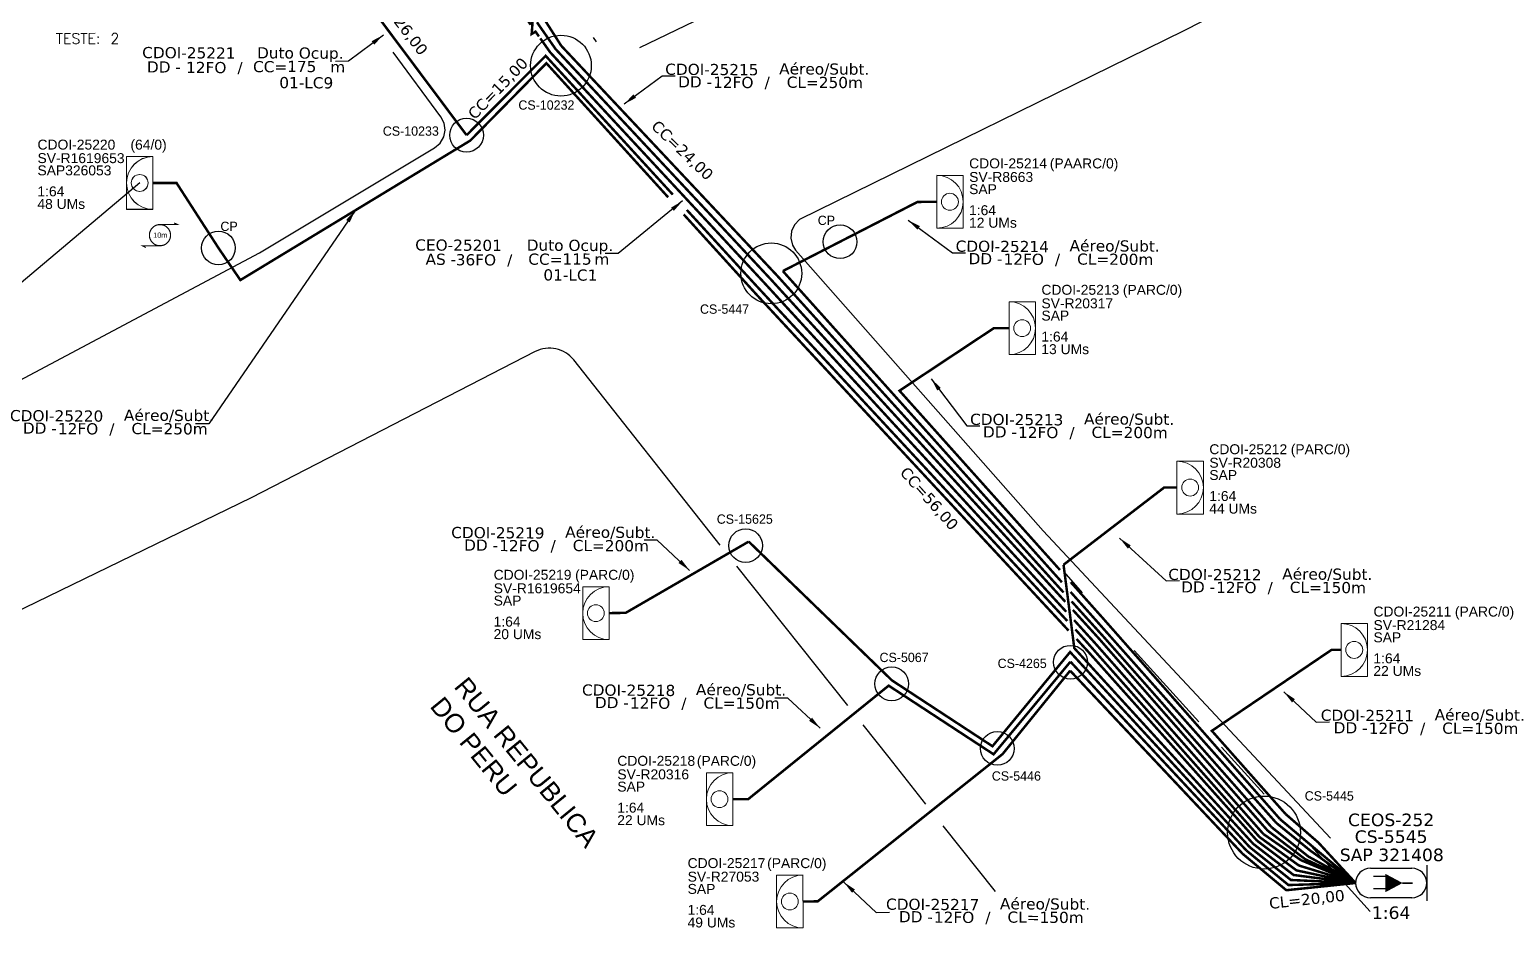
# Model space of a CAD drawing. Header units: inches. Extents: x 2341 to 4108, y -90 to 504.
# Drawn here: x 2518.4 to 2856.8, y 54.3 to 258.9 of the extents above; entities that cross this region are included whole.
import ezdxf
from ezdxf.enums import TextEntityAlignment as Align

# ---------------------------------------------------------------- set-up
doc = ezdxf.new("R2010")
doc.units = ezdxf.units.IN
doc.header["$MEASUREMENT"] = 0
doc.layers.add("20.0-LEGENDA DOS CDO'S", color=1, linetype='Continuous', lineweight=0)
doc.layers.add('20.1-CDO_INTERIOR', color=1, linetype='Continuous', lineweight=0)
for name, color, linetype in [('20.4-CEOS', 1, 'Continuous'), ('CAP a instalar', 1, 'Continuous'), ('celulas gpon', 7, 'Continuous'), ('Folga', 1, 'Continuous'), ('label_cabos', 7, 'Continuous'), ('Legenda', 1, 'Continuous'), ('locais', 5, 'Continuous'), ('locais legendas', 7, 'Continuous'), ('Quadra', 98, 'Continuous'), ('Segmento Logradouro Texto', 7, 'Continuous'), ('Subida Lateral', 5, 'Continuous')]:
    doc.layers.add(name, color=color, linetype=linetype)
doc.layers.add('EXTRA', color=50, linetype='Continuous', plot=False)
doc.styles.add('ARIAL', font='arial.ttf')
doc.styles.add('DIGICADE', font='arial.ttf')
doc.styles.add('ROMANS', font='romans.shx')
doc.styles.add('siredit', font='verdana.ttf')
doc.linetypes.add('FENCELINE1', pattern='A,0.25,-0.1,[133,ltypeshp.shx,S=0.1,R=0,X=-0.1,Y=0],-0.1,1', length=1.45)
doc.dimstyles.new('CC', dxfattribs={"dimtxt": 1, "dimasz": 2, "dimexe": 0.18, "dimexo": 0.0625, "dimgap": 0.09, "dimtad": 0, "dimdec": 0, "dimrnd": 1, "dimzin": 0, "dimdsep": 46, "dimtxsty": 'siredit', "dimblk": 'NONE', "dimcen": 0, "dimse1": 1, "dimse2": 1, "dimsd1": 1, "dimsd2": 1, "dimclrt": 7, "dimadec": 0, "dimazin": 0, "dimtfac": 1, "dimtdec": 0, "dimtofl": 0, "dimtmove": 0, "dimatfit": 3, "dimfxl": 0, "dimtolj": 1, "dimtzin": 0, "dimarcsym": 0})

# ---------------------------------------------------------------- blocks, each defined once
blk = doc.blocks.new('MANHOLE_MS')
at = {"linetype": 'Continuous'}
blk.add_circle((-0.00000001, 0), 0.00001012, dxfattribs=at)
blk = doc.blocks.new('CDOI_CT_DRT')
at = {"layer": '20.1-CDO_INTERIOR', "color": 0, "lineweight": 18}
blk.add_lwpolyline([(2.13, -2.13), (2.13, 2.12), (0, 2.12), (0, -2.13)], close=True, dxfattribs=at)
blk.add_circle((1.06, 0), 0.68, dxfattribs=at)
blk.add_arc((0, 0), 2.13, 269.9724, 89.9724, dxfattribs=at)
at = {"layer": "20.0-LEGENDA DOS CDO'S", "color": 0, "style": 'ARIAL'}
for tag, p in [('CDO_N', (2.61, 2.69)), ('SAP', (2.61, 0.61)), ('SURVEY', (2.61, 1.6)), ('1:XX', (2.6, -1.08)), ('UMS', (2.6, -2.09))]:
    blk.add_attdef(tag, p, '', height=0.68, rotation=359.9724, dxfattribs=at)
blk.add_attdef('FIBRAS_UTILIZADAS', text='', height=0.68, rotation=359.9724, dxfattribs=at).set_placement((10.32, 2.69), align=Align.CENTER)
blk = doc.blocks.new('CDOI_CT_ESQ')
at = {"layer": '20.1-CDO_INTERIOR', "color": 0, "lineweight": 18}
blk.add_lwpolyline([(-2.12, -2.13), (-2.12, 2.12), (0, 2.12), (0.01, -2.13)], close=True, dxfattribs=at)
blk.add_circle((-1.06, 0), 0.68, dxfattribs=at)
blk.add_arc((0.01, 0), 2.13, 90.0276, 270.0276, dxfattribs=at)
at = {"layer": "20.0-LEGENDA DOS CDO'S", "color": 0, "style": 'ARIAL'}
for tag, p in [('CDO_N', (-9.3, 2.69)), ('SAP', (-9.3, 0.61)), ('SURVEY', (-9.3, 1.6)), ('1:XX', (-9.31, -1.08)), ('UMS', (-9.31, -2.09))]:
    blk.add_attdef(tag, p, '', height=0.68, rotation=359.9724, dxfattribs=at)
blk.add_attdef('FIBRAS_UTILIZADAS', text='', height=0.68, rotation=359.9724, dxfattribs=at).set_placement((-1.59, 2.69), align=Align.CENTER)
blk = doc.blocks.new('LEGENDA DOS CABOS')
at = {"layer": 'EXTRA', "style": 'siredit'}
for tag, p in [('ID', (4.6, 0.97)), ('XX', (9.03, 0.97))]:
    blk.add_attdef(tag, text='', height=0.48, rotation=359.69, dxfattribs=at).set_placement(p, align=Align.MIDDLE_CENTER)
at = {"layer": 'Legenda', "color": 7, "style": 'siredit'}
for tag, p in [('TIPO_CABO', (1.31, 0)), ('CABO', (4.69, -0.05)), ('/', (6.81, -0.05)), ('METROS', (10.03, -0.05))]:
    blk.add_attdef(tag, text='', height=0.8, rotation=359.69, dxfattribs=at).set_placement(p, align=Align.MIDDLE_CENTER)
blk = doc.blocks.new('*U30')
at = {"layer": '20.4-CEOS'}
for p, q in [((-4.54, 1.19), (-1.19, 1.19)), ((-1.19, -1.19), (-4.54, -1.19))]:
    blk.add_line(p, q, dxfattribs=at)
for points in [[(0, 1.44), (0, -1.43)], [(-3.26, 0.52), (-4.27, 0.52)], [(-1.94, 0), (-1.14, 0)], [(-3.26, -0.47), (-4.27, -0.47)]]:
    blk.add_lwpolyline(points, dxfattribs=at)
blk.add_lwpolyline([(-1.94, 0, 0, 1.47, 0), (-3.32, 0, 1.47, 1.47, 0)], format="xyseb", dxfattribs=at)
for centre, start, end in [((-4.54, 0), 90, 270), ((-1.19, 0), 270, 90)]:
    blk.add_arc(centre, 1.19, start, end, dxfattribs=at)
at = {"layer": '20.4-CEOS', "color": 7, "style": 'siredit'}
for tag, p in [('FID', (-2.86, 5.6)), ('LOCAL', (-2.86, 4.24)), ('SAP', (-2.81, 2.77)), ('RACIO_SPLITAGEM', (-2.86, -1.88))]:
    blk.add_attdef(tag, text='', height=1.01, dxfattribs=at).set_placement(p, align=Align.TOP_CENTER)
for tag, flags, p in [('ID_ATIVIDADE', 3, (-2.86, -3.58)), ('FATOR', 1, (-2.86, -4.89))]:
    blk.add_attdef(tag, text='', height=1.01, dxfattribs=dict(at, flags=flags)).set_placement(p, align=Align.TOP_CENTER)
at = {"layer": '20.4-CEOS', "color": 7, "style": 'siredit', "flags": 3}
blk.add_attdef('QTDE', (-4.97, -7.12), '', height=1.01, dxfattribs=at)
blk = doc.blocks.new('_None')
blk = doc.blocks.new('Inst CB DT OCUP CFOA-SM-DD-S-12')
at = {"layer": 'label_cabos', "color": 0, "style": 'siredit'}
for tag, flags, p in [('ID_ATIVIDADE', 3, (1.31, 2.67)), ('FATOR', 1, (11.56, 2.55))]:
    blk.add_attdef(tag, text='', height=1, rotation=359.69, dxfattribs=dict(at, flags=flags)).set_placement(p, align=Align.MIDDLE_CENTER)
for tag, p in [('DESTINO_CABO', (3.13, 1.26)), ('TIPO_CABO', (13.11, 1.24)), ('TIPO_CABO', (1.11, 0)), ('CABO', (4.69, -0.05)), ('/', (7.71, -0.05)), ('LANCE', (10.41, 0.02)), ('UND', (16.46, 0)), ('FID', (13.65, -1.41))]:
    blk.add_attdef(tag, text='', height=1, rotation=359.69, dxfattribs=at).set_placement(p, align=Align.MIDDLE_CENTER)
blk.add_attdef('QTDE', (11.93, -0.45), '', height=1, rotation=359.69, dxfattribs=at)
blk = doc.blocks.new('Inst CB DT OCUP CFOA-SM-AS-80-TS-36')
at = {"layer": 'label_cabos', "color": 0, "style": 'siredit'}
for tag, flags, p in [('ID_ATIVIDADE', 3, (1.31, 2.67)), ('FATOR', 1, (11.56, 2.55))]:
    blk.add_attdef(tag, text='', height=1, rotation=359.69, dxfattribs=dict(at, flags=flags)).set_placement(p, align=Align.MIDDLE_CENTER)
for tag, p in [('DESTINO_CABO', (3.13, 1.26)), ('TIPO_CABO', (13.11, 1.24)), ('TIPO_CABO', (1.76, 0)), ('CABO', (4.69, -0.05)), ('/', (7.71, -0.05)), ('LANCE', (10.91, 0)), ('UND', (15.96, 0)), ('FID', (13.15, -1.41))]:
    blk.add_attdef(tag, text='', height=1, rotation=359.69, dxfattribs=at).set_placement(p, align=Align.MIDDLE_CENTER)
blk.add_attdef('QTDE', (12.43, -0.47), '', height=1, rotation=359.69, dxfattribs=at)
blk = doc.blocks.new('Teste  FTTH')
at = {"color": 0, "lineweight": 0, "style": 'ROMANS'}
for tag, p in [('TESTE', (-2.302, -0.29)), ('QTDE', (0.212, -0.29))]:
    blk.add_attdef(tag, p, '', height=0.48, dxfattribs=at)
for tag, p, flags in [('FID', (-2.227, -1.253), 1), ('FATOR', (-2.227, -2.028), 3), ('ID_ATIVIDADE', (-2.227, -2.716), 3)]:
    blk.add_attdef(tag, p, '', height=0.48, dxfattribs=dict(at, flags=flags))
blk = doc.blocks.new('A$C07E14978')
at = {"layer": 'Folga', "color": 1, "const_width": 0.146}
blk.add_lwpolyline([(2.23, 2.92, 1.000012), (2.23, 0.28, 0.999978)], format="xyb", close=True, dxfattribs=at)
at = {"layer": 'Folga', "color": 1, "const_width": 0.137}
for points in [[(2.23, 2.92), (4.42, 2.92), (3.98, 3.13)], [(2.23, 0.28), (0.03, 0.28), (0.47, 0.06)]]:
    blk.add_lwpolyline(points, dxfattribs=at)
at = {"layer": 'Folga', "color": 1}
blk.add_text('10m', height=0.659, dxfattribs=at).set_placement((1.38, 1.27))

msp = doc.modelspace()

# ---------------------------------------------------------------- linework, layer by layer
at = {"color": 4}
msp.add_lwpolyline([(2543.57, 223.84), (2510.59, 196.14)], dxfattribs=at)
at = {"layer": '20.1-CDO_INTERIOR', "color": 1, "lineweight": 18}
msp.add_lwpolyline([(2540.56, 217.82), (2540.55, 229.86), (2546.57, 229.87), (2546.58, 217.82)], close=True, dxfattribs=at)
msp.add_lwpolyline([(2540.56, 217.82), (2540.55, 229.86), (2546.57, 229.87), (2546.58, 217.82)], close=True, dxfattribs=at)
msp.add_circle((2543.57, 223.84), 1.93, dxfattribs=at)
msp.add_circle((2543.57, 223.84), 1.93, dxfattribs=at)
msp.add_arc((2546.58, 223.84), 6.02, 90.0276, 270.0276, dxfattribs=at)
msp.add_arc((2546.58, 223.84), 6.02, 90.0276, 270.0276, dxfattribs=at)
at = {"layer": '20.4-CEOS', "color": 5}
for p, q in [((2824.79, 67.34), (2834.27, 67.34)), ((2824.79, 67.34), (2834.27, 67.34)), ((2834.27, 60.59), (2824.79, 60.59)), ((2834.27, 60.59), (2824.79, 60.59))]:
    msp.add_line(p, q, dxfattribs=at)
for points in [[(2837.65, 68.04), (2837.65, 59.89)], [(2837.65, 68.04), (2837.65, 59.89)], [(2828.41, 65.44), (2825.53, 65.44)], [(2828.41, 65.44), (2825.53, 65.44)], [(2828.41, 62.62), (2825.53, 62.62)], [(2828.41, 62.62), (2825.53, 62.62)], [(2832.14, 63.97), (2834.42, 63.97)], [(2832.14, 63.97), (2834.42, 63.97)]]:
    msp.add_lwpolyline(points, dxfattribs=at)
msp.add_lwpolyline([(2832.14, 63.97, 0, 4.17, 0), (2828.23, 63.97, 4.17, 4.17, 0)], format="xyseb", dxfattribs=at)
msp.add_lwpolyline([(2832.14, 63.97, 0, 4.17, 0), (2828.23, 63.97, 4.17, 4.17, 0)], format="xyseb", dxfattribs=at)
for centre, start, end in [((2824.79, 63.97), 90, 270), ((2824.79, 63.97), 90, 270), ((2834.27, 63.97), 270, 90), ((2834.27, 63.97), 270, 90)]:
    msp.add_arc(centre, 3.38, start, end, dxfattribs=at)
at = {"layer": 'CAP a instalar', "color": 8, "ltscale": 50, "const_width": 0.567}
for points in [[(2618.26, 234.75), (2585.99, 277.88), (2580.3, 274.85)], [(2634.33, 260.55), (2638.59, 254.43)], [(2635.94, 261.36), (2639.88, 255.18)], [(2687.82, 201.78), (2638.59, 254.43)], [(2689.25, 202.65), (2639.88, 255.18)], [(2665.38, 221.19), (2636.32, 252.88), (2618.26, 234.75)], [(2684.39, 200.45), (2668.58, 217.69)], [(2690.53, 203.72), (2721.28, 219.5), (2725.7, 219.55)], [(2690.53, 203.72), (2754.29, 132.66)], [(2684.39, 200.45), (2755.53, 123.8)], [(2687.82, 201.78), (2755.09, 128.17)], [(2689.25, 202.65), (2754.67, 130.32)], [(2753.85, 135.45), (2717.18, 176.4), (2738.74, 190.68), (2742.22, 190.68)], [(2780.59, 154.27), (2777.65, 154.28), (2754.67, 136.65), (2754.67, 136.65)], [(2650.82, 125.6), (2654.63, 125.67), (2682.73, 141.94)], [(2682.73, 141.94), (2715.46, 110.24), (2738.43, 95.2), (2756.17, 116.72), (2797.22, 72.15)], [(2798.02, 72.9), (2757.13, 117.6), (2754.67, 136.65)], [(2763.47, 124.66), (2756.29, 132.69)], [(2756.28, 130.43), (2762.27, 123.75), (2803.26, 77.71)], [(2756.51, 128.28), (2763.83, 120.19), (2802.19, 76.73)], [(2756.81, 126.32), (2762.78, 119.76), (2801.28, 75.95)], [(2757.39, 121.86), (2760.3, 118.63), (2799.49, 74.42)], [(2763.47, 124.66), (2804.16, 78.53)], [(2818.1, 117.2), (2815.89, 117.2), (2788.56, 98.72), (2805.41, 79.72), (2805.41, 79.72)], [(2679.08, 83.11), (2682.62, 83.12), (2714.71, 109.04), (2738.68, 93.36), (2756.24, 114.51)], [(2695.14, 59.75), (2698.49, 59.77), (2740.73, 93.4), (2756.18, 112.46)], [(2756.18, 112.46), (2795.63, 70.6)], [(2756.24, 114.51), (2796.46, 71.38)], [(2803.26, 77.71), (2811.03, 71.38), (2821.41, 63.97)], [(2804.16, 78.53), (2811.51, 72.34), (2821.42, 64.06)], [(2805.41, 79.72), (2812.94, 73.16), (2821.41, 63.97)], [(2799.47, 74.45), (2808.46, 67.96), (2821.41, 63.97)], [(2801.28, 75.95), (2809.89, 69.4), (2821.25, 64.16)], [(2802.19, 76.73), (2810.62, 70.01), (2821.41, 64.07)], [(2796.46, 71.38), (2806.07, 63.5), (2821.41, 63.97)], [(2797.22, 72.15), (2806.62, 64.66), (2821.41, 63.97)], [(2798.02, 72.9), (2807.23, 65.8), (2821.41, 63.97)], [(2821.41, 63.97), (2805.58, 62.32), (2795.63, 70.6)]]:
    msp.add_lwpolyline(points, dxfattribs=at)
at = {"layer": 'CAP a instalar', "color": 7, "linetype": 'FENCELINE1', "ltscale": 5, "const_width": 0.567}
for points in [[(2686.4, 200.91), (2637.37, 253.67), (2635.1, 256.87)], [(2686.4, 200.91), (2755.28, 125.91)], [(2757.07, 124.01), (2761.95, 118.66), (2800.33, 75.16)], [(2800.33, 75.16), (2808.92, 69.18), (2821.41, 63.97)]]:
    msp.add_lwpolyline(points, dxfattribs=at)
at = {"layer": 'CAP a instalar', "color": 1, "ltscale": 50, "const_width": 0.567}
for points in [[(2664.33, 220.56), (2636.5, 251.19), (2619.1, 233.52), (2566.57, 201.66), (2561.56, 209), (2551.99, 223.83), (2546.58, 223.84)], [(2684.39, 198.48), (2667.88, 216.65)], [(2684.39, 198.48), (2755.82, 121.61)], [(2757.63, 119.7), (2760.29, 116.82), (2798.86, 73.65)], [(2798.86, 73.65), (2807.89, 66.85), (2821.41, 63.97)]]:
    msp.add_lwpolyline(points, dxfattribs=at)
at = {"layer": 'Quadra'}
for points in [[(2879.45, 308.18), (2782.16, 258.61), (2694.31, 215.52), (2693.16, 214.3), (2692.49, 212.83), (2692.32, 211.24), (2692.7, 209.66), (2693.4, 208.52), (2750, 144.39), (2815.66, 74.21)], [(2657.86, 254.81), (2670.35, 260.77)], [(2647.16, 257.05), (2647.9, 256.09)], [(2443.25, 140.06), (2570.95, 207.91), (2610.94, 231.84), (2612.19, 232.95), (2613.03, 234.35), (2613.34, 235.91), (2613.13, 237.52), (2612.39, 238.95), (2601.47, 253.71)], [(2705.35, 104.49), (2680.01, 136.33)], [(2754.71, 135.03), (2758.93, 130.24)], [(2770.84, 117.07), (2785.55, 100.79)], [(2714.79, 92.63), (2708.86, 100.08)], [(2790.79, 95), (2800.54, 84.22)], [(2723.24, 82.01), (2714.79, 92.63)], [(2739.16, 62.01), (2727.2, 77.03)], [(2810.5, 73.2), (2824.74, 57.45)]]:
    msp.add_lwpolyline(points, dxfattribs=at)
msp.add_lwpolyline([(2676.18, 141.14), (2642.75, 183.43, 0.358625), (2633.95, 185.33), (2569.07, 151.93), (2465.4, 101.64)], format="xyb", dxfattribs=at)
at = {"layer": 'Subida Lateral', "color": 5, "const_width": 0.567}
msp.add_lwpolyline([(2634.8, 257.3), (2634.01, 258.4), (2633.13, 257.86), (2633.33, 260.42), (2632.77, 260.19), (2631.9, 261.41)], dxfattribs=at)

# ---------------------------------------------------------------- block references
at = {"color": 0, "lineweight": 0}
ref = msp.add_blockref('Inst CB DT OCUP CFOA-SM-DD-S-12', (2546.82, 250.35), dxfattribs=dict(at, xscale=2.551181102362205, yscale=2.551181102362205, zscale=2.551181102362205))
ref.add_attrib('DESTINO_CABO', 'CDOI-25221', dxfattribs={"layer": 'label_cabos', "color": 0, "height": 2.551, "rotation": 359.69, "style": 'siredit'}).set_placement((2554.8, 253.57), align=Align.MIDDLE_CENTER)
ref.add_attrib('TIPO_CABO', 'Duto Ocup.', dxfattribs={"layer": 'label_cabos', "color": 0, "height": 2.551, "rotation": 359.69, "style": 'siredit'}).set_placement((2580.26, 253.52), align=Align.MIDDLE_CENTER)
ref.add_attrib('/', '/', dxfattribs={"layer": 'label_cabos', "color": 0, "height": 2.55, "rotation": 359.69, "style": 'siredit'}).set_placement((2566.49, 250.21), align=Align.MIDDLE_CENTER)
ref.add_attrib('FID', '01-LC9', dxfattribs={"layer": 'label_cabos', "color": 0, "height": 2.551, "rotation": 359.69, "style": 'siredit'}).set_placement((2581.63, 246.74), align=Align.MIDDLE_CENTER)
ref.add_attrib('LANCE', 'CC=', dxfattribs={"layer": 'label_cabos', "color": 0, "height": 2.551, "rotation": 359.69, "style": 'siredit'}).set_placement((2573.37, 250.4), align=Align.MIDDLE_CENTER)
ref.add_attrib('UND', 'm', dxfattribs={"layer": 'label_cabos', "color": 0, "height": 2.55, "rotation": 359.69, "style": 'siredit'}).set_placement((2588.82, 250.35), align=Align.MIDDLE_CENTER)
ref.add_attrib('CABO', '12FO', dxfattribs={"layer": 'label_cabos', "color": 0, "height": 2.551, "rotation": 359.69, "style": 'siredit'}).set_placement((2558.77, 250.21), align=Align.MIDDLE_CENTER)
ref.add_attrib('TIPO_CABO', 'DD - ', dxfattribs={"layer": 'label_cabos', "color": 0, "height": 2.551, "rotation": 359.69, "style": 'siredit'}).set_placement((2549.65, 250.33), align=Align.MIDDLE_CENTER)
ref.add_attrib('QTDE', '175', (2577.25, 249.19), dxfattribs={"layer": 'label_cabos', "color": 0, "height": 2.551, "rotation": 359.69, "style": 'siredit'})
at = {"layer": "20.0-LEGENDA DOS CDO'S", "color": 8, "lineweight": 0, "xscale": 4.962047244029006, "yscale": 4.962047241686836, "zscale": 4.96204724409447, "rotation": 0.004078592060095463}
msp.add_blockref('Teste  FTTH', (2535.81, 257.07), dxfattribs=at).add_auto_attribs({'TESTE': 'TESTE:', 'QTDE': '2'})
at = {"layer": '20.1-CDO_INTERIOR', "color": 252}
ref = msp.add_blockref('CDOI_CT_ESQ', (2546.56, 223.84), dxfattribs=dict(at, xscale=2.834645669291339, yscale=2.834645669291339, zscale=2.834645669291339))
ref.add_attrib('CDO_N', 'CDOI-25220', (2520.21, 231.47), dxfattribs={"layer": "20.0-LEGENDA DOS CDO'S", "color": 1, "height": 2.268, "rotation": 359.9724, "style": 'ARIAL'})
ref.add_attrib('FIBRAS_UTILIZADAS', '        (64/0)', dxfattribs={"layer": "20.0-LEGENDA DOS CDO'S", "color": 1, "height": 2.2677, "rotation": 359.9724, "style": 'ARIAL'}).set_placement((2542.07, 231.46), align=Align.CENTER)
ref.add_attrib('SURVEY', 'SV-R1619653', (2520.21, 228.38), dxfattribs={"layer": "20.0-LEGENDA DOS CDO'S", "color": 1, "height": 2.2677, "rotation": 359.9724, "style": 'ARIAL'})
ref.add_attrib('SAP', 'SAP326053 ', (2520.2, 225.58), dxfattribs={"layer": "20.0-LEGENDA DOS CDO'S", "color": 1, "height": 2.268, "rotation": 359.9724, "style": 'ARIAL'})
ref.add_attrib('1:XX', '1:64', (2520.19, 220.79), dxfattribs={"layer": "20.0-LEGENDA DOS CDO'S", "color": 1, "height": 2.268, "rotation": 359.9724, "style": 'ARIAL'})
ref.add_attrib('UMS', '48 UMs', (2520.18, 217.91), dxfattribs={"layer": "20.0-LEGENDA DOS CDO'S", "color": 1, "height": 2.268, "rotation": 359.9724, "style": 'ARIAL'})
ref = msp.add_blockref('CDOI_CT_DRT', (2725.7, 219.55), dxfattribs=dict(at, xscale=2.834645669291339, yscale=2.834645669291339, zscale=2.834645669291339))
ref.add_attrib('CDO_N', 'CDOI-25214', (2733.1, 227.18), dxfattribs={"layer": "20.0-LEGENDA DOS CDO'S", "color": 8, "height": 2.268, "rotation": 359.9724, "style": 'ARIAL'})
ref.add_attrib('FIBRAS_UTILIZADAS', '          (PAARC/0)', dxfattribs={"layer": "20.0-LEGENDA DOS CDO'S", "color": 8, "height": 2.2677, "rotation": 359.9724, "style": 'ARIAL'}).set_placement((2754.96, 227.17), align=Align.CENTER)
ref.add_attrib('SURVEY', 'SV-R8663', (2733.11, 224.08), dxfattribs={"layer": "20.0-LEGENDA DOS CDO'S", "color": 8, "height": 2.268, "rotation": 359.9724, "style": 'ARIAL'})
ref.add_attrib('SAP', 'SAP', (2733.1, 221.29), dxfattribs={"layer": "20.0-LEGENDA DOS CDO'S", "color": 8, "height": 2.268, "rotation": 359.9724, "style": 'ARIAL'})
ref.add_attrib('1:XX', '1:64', (2733.08, 216.49), dxfattribs={"layer": "20.0-LEGENDA DOS CDO'S", "color": 8, "height": 2.268, "rotation": 359.9724, "style": 'ARIAL'})
ref.add_attrib('UMS', '12 UMs', (2733.08, 213.62), dxfattribs={"layer": "20.0-LEGENDA DOS CDO'S", "color": 8, "height": 2.268, "rotation": 359.9724, "style": 'ARIAL'})
ref = msp.add_blockref('CDOI_CT_DRT', (2742.22, 190.68), dxfattribs=dict(at, xscale=2.834645669291339, yscale=2.834645669291339, zscale=2.834645669291339))
ref.add_attrib('CDO_N', 'CDOI-25213', (2749.62, 198.31), dxfattribs={"layer": "20.0-LEGENDA DOS CDO'S", "color": 8, "height": 2.268, "rotation": 359.9724, "style": 'ARIAL'})
ref.add_attrib('FIBRAS_UTILIZADAS', '        (PARC/0)', dxfattribs={"layer": "20.0-LEGENDA DOS CDO'S", "color": 8, "height": 2.2677, "rotation": 359.9724, "style": 'ARIAL'}).set_placement((2771.48, 198.3), align=Align.CENTER)
ref.add_attrib('SURVEY', 'SV-R20317', (2749.62, 195.22), dxfattribs={"layer": "20.0-LEGENDA DOS CDO'S", "color": 8, "height": 2.268, "rotation": 359.9724, "style": 'ARIAL'})
ref.add_attrib('SAP', 'SAP', (2749.62, 192.42), dxfattribs={"layer": "20.0-LEGENDA DOS CDO'S", "color": 8, "height": 2.268, "rotation": 359.9724, "style": 'ARIAL'})
ref.add_attrib('1:XX', '1:64', (2749.6, 187.63), dxfattribs={"layer": "20.0-LEGENDA DOS CDO'S", "color": 8, "height": 2.268, "rotation": 359.9724, "style": 'ARIAL'})
ref.add_attrib('UMS', '13 UMs', (2749.59, 184.75), dxfattribs={"layer": "20.0-LEGENDA DOS CDO'S", "color": 8, "height": 2.268, "rotation": 359.9724, "style": 'ARIAL'})
ref = msp.add_blockref('CDOI_CT_DRT', (2780.59, 154.27), dxfattribs=dict(at, xscale=2.834645669291339, yscale=2.834645669291339, zscale=2.834645669291339))
ref.add_attrib('CDO_N', 'CDOI-25212', (2787.99, 161.9), dxfattribs={"layer": "20.0-LEGENDA DOS CDO'S", "color": 8, "height": 2.268, "rotation": 359.9724, "style": 'ARIAL'})
ref.add_attrib('FIBRAS_UTILIZADAS', '        (PARC/0)', dxfattribs={"layer": "20.0-LEGENDA DOS CDO'S", "color": 8, "height": 2.2677, "rotation": 359.9724, "style": 'ARIAL'}).set_placement((2809.85, 161.89), align=Align.CENTER)
ref.add_attrib('SURVEY', 'SV-R20308', (2787.99, 158.81), dxfattribs={"layer": "20.0-LEGENDA DOS CDO'S", "color": 8, "height": 2.268, "rotation": 359.9724, "style": 'ARIAL'})
ref.add_attrib('SAP', 'SAP', (2787.98, 156.01), dxfattribs={"layer": "20.0-LEGENDA DOS CDO'S", "color": 8, "height": 2.268, "rotation": 359.9724, "style": 'ARIAL'})
ref.add_attrib('1:XX', '1:64', (2787.97, 151.21), dxfattribs={"layer": "20.0-LEGENDA DOS CDO'S", "color": 8, "height": 2.268, "rotation": 359.9724, "style": 'ARIAL'})
ref.add_attrib('UMS', '44 UMs', (2787.96, 148.34), dxfattribs={"layer": "20.0-LEGENDA DOS CDO'S", "color": 8, "height": 2.268, "rotation": 359.9724, "style": 'ARIAL'})
ref = msp.add_blockref('CDOI_CT_ESQ', (2650.81, 125.6), dxfattribs=dict(at, xscale=2.834645669291339, yscale=2.834645669291339, zscale=2.834645669291339))
ref.add_attrib('CDO_N', 'CDOI-25219', (2624.45, 133.23), dxfattribs={"layer": "20.0-LEGENDA DOS CDO'S", "color": 8, "height": 2.268, "rotation": 359.9724, "style": 'ARIAL'})
ref.add_attrib('FIBRAS_UTILIZADAS', '        (PARC/0)', dxfattribs={"layer": "20.0-LEGENDA DOS CDO'S", "color": 8, "height": 2.2677, "rotation": 359.9724, "style": 'ARIAL'}).set_placement((2646.31, 133.22), align=Align.CENTER)
ref.add_attrib('SURVEY', 'SV-R1619654', (2624.46, 130.14), dxfattribs={"layer": "20.0-LEGENDA DOS CDO'S", "color": 8, "height": 2.2677, "rotation": 359.9724, "style": 'ARIAL'})
ref.add_attrib('SAP', 'SAP', (2624.45, 127.34), dxfattribs={"layer": "20.0-LEGENDA DOS CDO'S", "color": 8, "height": 2.268, "rotation": 359.9724, "style": 'ARIAL'})
ref.add_attrib('1:XX', '1:64', (2624.43, 122.54), dxfattribs={"layer": "20.0-LEGENDA DOS CDO'S", "color": 8, "height": 2.268, "rotation": 359.9724, "style": 'ARIAL'})
ref.add_attrib('UMS', '20 UMs', (2624.43, 119.67), dxfattribs={"layer": "20.0-LEGENDA DOS CDO'S", "color": 8, "height": 2.268, "rotation": 359.9724, "style": 'ARIAL'})
ref = msp.add_blockref('CDOI_CT_DRT', (2818.09, 117.2), dxfattribs=dict(at, xscale=2.834645669291339, yscale=2.834645669291339, zscale=2.834645669291339))
ref.add_attrib('CDO_N', 'CDOI-25211', (2825.49, 124.83), dxfattribs={"layer": "20.0-LEGENDA DOS CDO'S", "color": 8, "height": 2.268, "rotation": 359.9724, "style": 'ARIAL'})
ref.add_attrib('FIBRAS_UTILIZADAS', '        (PARC/0)', dxfattribs={"layer": "20.0-LEGENDA DOS CDO'S", "color": 8, "height": 2.2677, "rotation": 359.9724, "style": 'ARIAL'}).set_placement((2847.35, 124.82), align=Align.CENTER)
ref.add_attrib('SURVEY', 'SV-R21284', (2825.5, 121.74), dxfattribs={"layer": "20.0-LEGENDA DOS CDO'S", "color": 8, "height": 2.268, "rotation": 359.9724, "style": 'ARIAL'})
ref.add_attrib('SAP', 'SAP', (2825.49, 118.94), dxfattribs={"layer": "20.0-LEGENDA DOS CDO'S", "color": 8, "height": 2.268, "rotation": 359.9724, "style": 'ARIAL'})
ref.add_attrib('1:XX', '1:64', (2825.47, 114.14), dxfattribs={"layer": "20.0-LEGENDA DOS CDO'S", "color": 8, "height": 2.268, "rotation": 359.9724, "style": 'ARIAL'})
ref.add_attrib('UMS', '22 UMs', (2825.47, 111.27), dxfattribs={"layer": "20.0-LEGENDA DOS CDO'S", "color": 8, "height": 2.268, "rotation": 359.9724, "style": 'ARIAL'})
ref = msp.add_blockref('CDOI_CT_ESQ', (2679.07, 83.11), dxfattribs=dict(at, xscale=2.834645669291339, yscale=2.834645669291339, zscale=2.834645669291339))
ref.add_attrib('CDO_N', 'CDOI-25218', (2652.71, 90.74), dxfattribs={"layer": "20.0-LEGENDA DOS CDO'S", "color": 8, "height": 2.268, "rotation": 359.9724, "style": 'ARIAL'})
ref.add_attrib('FIBRAS_UTILIZADAS', '       (PARC/0)', dxfattribs={"layer": "20.0-LEGENDA DOS CDO'S", "color": 8, "height": 2.2677, "rotation": 359.9724, "style": 'ARIAL'}).set_placement((2674.57, 90.73), align=Align.CENTER)
ref.add_attrib('SURVEY', 'SV-R20316', (2652.72, 87.65), dxfattribs={"layer": "20.0-LEGENDA DOS CDO'S", "color": 8, "height": 2.268, "rotation": 359.9724, "style": 'ARIAL'})
ref.add_attrib('SAP', 'SAP', (2652.71, 84.85), dxfattribs={"layer": "20.0-LEGENDA DOS CDO'S", "color": 8, "height": 2.268, "rotation": 359.9724, "style": 'ARIAL'})
ref.add_attrib('1:XX', '1:64', (2652.69, 80.05), dxfattribs={"layer": "20.0-LEGENDA DOS CDO'S", "color": 8, "height": 2.268, "rotation": 359.9724, "style": 'ARIAL'})
ref.add_attrib('UMS', '22 UMs', (2652.69, 77.18), dxfattribs={"layer": "20.0-LEGENDA DOS CDO'S", "color": 8, "height": 2.268, "rotation": 359.9724, "style": 'ARIAL'})
ref = msp.add_blockref('CDOI_CT_ESQ', (2695.12, 59.75), dxfattribs=dict(at, xscale=2.834645669291339, yscale=2.834645669291339, zscale=2.834645669291339))
ref.add_attrib('CDO_N', 'CDOI-25217', (2668.77, 67.38), dxfattribs={"layer": "20.0-LEGENDA DOS CDO'S", "color": 8, "height": 2.268, "rotation": 359.9724, "style": 'ARIAL'})
ref.add_attrib('FIBRAS_UTILIZADAS', '       (PARC/0)', dxfattribs={"layer": "20.0-LEGENDA DOS CDO'S", "color": 8, "height": 2.2677, "rotation": 359.9724, "style": 'ARIAL'}).set_placement((2690.63, 67.37), align=Align.CENTER)
ref.add_attrib('SURVEY', 'SV-R27053', (2668.78, 64.29), dxfattribs={"layer": "20.0-LEGENDA DOS CDO'S", "color": 8, "height": 2.268, "rotation": 359.9724, "style": 'ARIAL'})
ref.add_attrib('SAP', 'SAP', (2668.77, 61.49), dxfattribs={"layer": "20.0-LEGENDA DOS CDO'S", "color": 8, "height": 2.268, "rotation": 359.9724, "style": 'ARIAL'})
ref.add_attrib('1:XX', '1:64', (2668.75, 56.7), dxfattribs={"layer": "20.0-LEGENDA DOS CDO'S", "color": 8, "height": 2.268, "rotation": 359.9724, "style": 'ARIAL'})
ref.add_attrib('UMS', '49 UMs', (2668.75, 53.82), dxfattribs={"layer": "20.0-LEGENDA DOS CDO'S", "color": 8, "height": 2.268, "rotation": 359.9724, "style": 'ARIAL'})
at = {"layer": '20.4-CEOS', "lineweight": 0}
ref = msp.add_blockref('*U30', (2837.65, 63.96), dxfattribs=dict(at, xscale=2.834645669291339, yscale=2.834645669291339, zscale=2.834645669291339))
ref.add_attrib('FID', 'CEOS-252', dxfattribs={"color": 5, "height": 2.862, "style": 'siredit'}).set_placement((2829.53, 79.82), align=Align.TOP_CENTER)
ref.add_attrib('LOCAL', 'CS-5545', dxfattribs={"color": 5, "height": 2.862, "style": 'siredit'}).set_placement((2829.53, 75.99), align=Align.TOP_CENTER)
ref.add_attrib('SAP', 'SAP 321408', dxfattribs={"color": 5, "height": 2.862, "style": 'siredit'}).set_placement((2829.68, 71.82), align=Align.TOP_CENTER)
ref.add_attrib('RACIO_SPLITAGEM', '1:64', dxfattribs={"color": 5, "height": 2.862, "style": 'siredit'}).set_placement((2829.53, 58.62), align=Align.TOP_CENTER)
at = {"layer": 'Folga', "xscale": 1.830635934265141, "yscale": 1.830635934184234, "zscale": 1.830635934195934, "rotation": 359.9999999999956}
msp.add_blockref('A$C07E14978', (2544.12, 208.99), dxfattribs=at)
at = {"layer": 'label_cabos', "color": 0, "lineweight": 0}
ref = msp.add_blockref('LEGENDA DOS CABOS', (2663.49, 245.6), dxfattribs=dict(at, xscale=2.551181102362201, yscale=2.551181102362201, zscale=2.551181102362205))
ref.add_attrib('ID', 'CDOI-25215', dxfattribs={"color": 0, "height": 2.551, "rotation": 359.69, "style": 'siredit'}).set_placement((2674.31, 249.76), align=Align.MIDDLE_CENTER)
ref.add_attrib('CABO', '12FO', dxfattribs={"color": 0, "height": 2.551, "rotation": 359.69, "style": 'siredit'}).set_placement((2679.21, 246.81), align=Align.MIDDLE_CENTER)
ref.add_attrib('METROS', 'CL=250m', dxfattribs={"color": 0, "height": 2.551, "rotation": 359.69, "style": 'siredit'}).set_placement((2700.12, 246.81), align=Align.MIDDLE_CENTER)
ref.add_attrib('XX', 'Aéreo/Subt.', dxfattribs={"color": 0, "height": 2.5512, "rotation": 359.69, "style": 'siredit'}).set_placement((2699.99, 249.87), align=Align.MIDDLE_CENTER)
ref.add_attrib('/', '/', dxfattribs={"color": 0, "height": 2.55, "rotation": 359.69, "style": 'siredit'}).set_placement((2686.94, 246.81), align=Align.MIDDLE_CENTER)
ref.add_attrib('TIPO_CABO', 'DD -', dxfattribs={"color": 0, "height": 2.551, "rotation": 359.69, "style": 'siredit'}).set_placement((2670.48, 246.93), align=Align.MIDDLE_CENTER)
ref = msp.add_blockref('Inst CB DT OCUP CFOA-SM-AS-80-TS-36', (2608.44, 206.42), dxfattribs=dict(at, xscale=2.551181102362201, yscale=2.551181102362201, zscale=2.551181102362205))
ref.add_attrib('DESTINO_CABO', 'CEO-25201', dxfattribs={"color": 0, "height": 2.551, "rotation": 359.69, "style": 'siredit'}).set_placement((2616.43, 209.64), align=Align.MIDDLE_CENTER)
ref.add_attrib('CABO', '36FO', dxfattribs={"color": 0, "height": 2.551, "rotation": 359.69, "style": 'siredit'}).set_placement((2620.39, 206.29), align=Align.MIDDLE_CENTER)
ref.add_attrib('TIPO_CABO', 'Duto Ocup.', dxfattribs={"color": 0, "height": 2.551, "rotation": 359.69, "style": 'siredit'}).set_placement((2641.88, 209.6), align=Align.MIDDLE_CENTER)
ref.add_attrib('/', '/', dxfattribs={"color": 0, "height": 2.55, "rotation": 359.69, "style": 'siredit'}).set_placement((2628.12, 206.29), align=Align.MIDDLE_CENTER)
ref.add_attrib('TIPO_CABO', 'AS - ', dxfattribs={"color": 0, "height": 2.551, "rotation": 359.69, "style": 'siredit'}).set_placement((2612.94, 206.41), align=Align.MIDDLE_CENTER)
ref.add_attrib('FID', '01-LC1', dxfattribs={"color": 0, "height": 2.551, "rotation": 359.69, "style": 'siredit'}).set_placement((2641.98, 202.82), align=Align.MIDDLE_CENTER)
ref.add_attrib('LANCE', 'CC=', dxfattribs={"color": 0, "height": 2.551, "rotation": 359.69, "style": 'siredit'}).set_placement((2636.27, 206.43), align=Align.MIDDLE_CENTER)
ref.add_attrib('QTDE', '115', (2640.15, 205.21), dxfattribs={"color": 0, "height": 2.551, "rotation": 359.69, "style": 'siredit'})
ref.add_attrib('UND', 'm', dxfattribs={"color": 0, "height": 2.55, "rotation": 359.69, "style": 'siredit'}).set_placement((2649.17, 206.43), align=Align.MIDDLE_CENTER)
ref = msp.add_blockref('LEGENDA DOS CABOS', (2729.85, 205.21), dxfattribs=dict(at, xscale=2.551181102362201, yscale=2.551181102362201, zscale=2.551181102362205))
ref.add_attrib('ID', 'CDOI-25214', dxfattribs={"color": 0, "height": 2.551, "rotation": 359.69, "style": 'siredit'}).set_placement((2740.67, 209.36), align=Align.MIDDLE_CENTER)
ref.add_attrib('CABO', '12FO', dxfattribs={"color": 0, "height": 2.551, "rotation": 359.69, "style": 'siredit'}).set_placement((2745.58, 206.42), align=Align.MIDDLE_CENTER)
ref.add_attrib('METROS', 'CL=200m', dxfattribs={"color": 0, "height": 2.551, "rotation": 359.69, "style": 'siredit'}).set_placement((2766.48, 206.42), align=Align.MIDDLE_CENTER)
ref.add_attrib('XX', 'Aéreo/Subt.', dxfattribs={"color": 0, "height": 2.5512, "rotation": 359.69, "style": 'siredit'}).set_placement((2766.35, 209.47), align=Align.MIDDLE_CENTER)
ref.add_attrib('/', '/', dxfattribs={"color": 0, "height": 2.55, "rotation": 359.69, "style": 'siredit'}).set_placement((2753.3, 206.42), align=Align.MIDDLE_CENTER)
ref.add_attrib('TIPO_CABO', 'DD -', dxfattribs={"color": 0, "height": 2.551, "rotation": 359.69, "style": 'siredit'}).set_placement((2736.84, 206.54), align=Align.MIDDLE_CENTER)
ref = msp.add_blockref('LEGENDA DOS CABOS', (2513.76, 166.5), dxfattribs=dict(at, xscale=2.551181102362201, yscale=2.551181102362201, zscale=2.551181102362205))
ref.add_attrib('ID', 'CDOI-25220', dxfattribs={"color": 0, "height": 2.551, "rotation": 359.69, "style": 'siredit'}).set_placement((2524.58, 170.66), align=Align.MIDDLE_CENTER)
ref.add_attrib('CABO', '12FO', dxfattribs={"color": 0, "height": 2.551, "rotation": 359.69, "style": 'siredit'}).set_placement((2529.49, 167.71), align=Align.MIDDLE_CENTER)
ref.add_attrib('METROS', 'CL=250m', dxfattribs={"color": 0, "height": 2.551, "rotation": 359.69, "style": 'siredit'}).set_placement((2550.39, 167.71), align=Align.MIDDLE_CENTER)
ref.add_attrib('XX', 'Aéreo/Subt.', dxfattribs={"color": 0, "height": 2.5512, "rotation": 359.69, "style": 'siredit'}).set_placement((2550.26, 170.77), align=Align.MIDDLE_CENTER)
ref.add_attrib('/', '/', dxfattribs={"color": 0, "height": 2.55, "rotation": 359.69, "style": 'siredit'}).set_placement((2537.21, 167.71), align=Align.MIDDLE_CENTER)
ref.add_attrib('TIPO_CABO', 'DD -', dxfattribs={"color": 0, "height": 2.551, "rotation": 359.69, "style": 'siredit'}).set_placement((2520.75, 167.84), align=Align.MIDDLE_CENTER)
ref = msp.add_blockref('LEGENDA DOS CABOS', (2733.15, 165.65), dxfattribs=dict(at, xscale=2.551181102362201, yscale=2.551181102362201, zscale=2.551181102362205))
ref.add_attrib('ID', 'CDOI-25213', dxfattribs={"color": 0, "height": 2.551, "rotation": 359.69, "style": 'siredit'}).set_placement((2743.97, 169.81), align=Align.MIDDLE_CENTER)
ref.add_attrib('CABO', '12FO', dxfattribs={"color": 0, "height": 2.551, "rotation": 359.69, "style": 'siredit'}).set_placement((2748.88, 166.86), align=Align.MIDDLE_CENTER)
ref.add_attrib('METROS', 'CL=200m', dxfattribs={"color": 0, "height": 2.551, "rotation": 359.69, "style": 'siredit'}).set_placement((2769.78, 166.86), align=Align.MIDDLE_CENTER)
ref.add_attrib('XX', 'Aéreo/Subt.', dxfattribs={"color": 0, "height": 2.5512, "rotation": 359.69, "style": 'siredit'}).set_placement((2769.65, 169.92), align=Align.MIDDLE_CENTER)
ref.add_attrib('/', '/', dxfattribs={"color": 0, "height": 2.55, "rotation": 359.69, "style": 'siredit'}).set_placement((2756.6, 166.86), align=Align.MIDDLE_CENTER)
ref.add_attrib('TIPO_CABO', 'DD -', dxfattribs={"color": 0, "height": 2.551, "rotation": 359.69, "style": 'siredit'}).set_placement((2740.14, 166.98), align=Align.MIDDLE_CENTER)
ref = msp.add_blockref('LEGENDA DOS CABOS', (2614.59, 139.8), dxfattribs=dict(at, xscale=2.551181102362201, yscale=2.551181102362206, zscale=2.551181102362205))
ref.add_attrib('ID', 'CDOI-25219', dxfattribs={"color": 0, "height": 2.551, "rotation": 359.69, "style": 'siredit'}).set_placement((2625.41, 143.96), align=Align.MIDDLE_CENTER)
ref.add_attrib('CABO', '12FO', dxfattribs={"color": 0, "height": 2.551, "rotation": 359.69, "style": 'siredit'}).set_placement((2630.32, 141.01), align=Align.MIDDLE_CENTER)
ref.add_attrib('METROS', 'CL=200m', dxfattribs={"color": 0, "height": 2.551, "rotation": 359.69, "style": 'siredit'}).set_placement((2651.22, 141.01), align=Align.MIDDLE_CENTER)
ref.add_attrib('XX', 'Aéreo/Subt.', dxfattribs={"color": 0, "height": 2.5512, "rotation": 359.69, "style": 'siredit'}).set_placement((2651.09, 144.07), align=Align.MIDDLE_CENTER)
ref.add_attrib('/', '/', dxfattribs={"color": 0, "height": 2.55, "rotation": 359.69, "style": 'siredit'}).set_placement((2638.04, 141.01), align=Align.MIDDLE_CENTER)
ref.add_attrib('TIPO_CABO', 'DD -', dxfattribs={"color": 0, "height": 2.551, "rotation": 359.69, "style": 'siredit'}).set_placement((2621.58, 141.13), align=Align.MIDDLE_CENTER)
ref = msp.add_blockref('LEGENDA DOS CABOS', (2778.44, 130.25), dxfattribs=dict(at, xscale=2.551181102362201, yscale=2.551181102362206, zscale=2.551181102362205))
ref.add_attrib('ID', 'CDOI-25212', dxfattribs={"color": 0, "height": 2.551, "rotation": 359.69, "style": 'siredit'}).set_placement((2789.26, 134.4), align=Align.MIDDLE_CENTER)
ref.add_attrib('CABO', '12FO', dxfattribs={"color": 0, "height": 2.551, "rotation": 359.69, "style": 'siredit'}).set_placement((2794.16, 131.46), align=Align.MIDDLE_CENTER)
ref.add_attrib('METROS', 'CL=150m', dxfattribs={"color": 0, "height": 2.551, "rotation": 359.69, "style": 'siredit'}).set_placement((2815.07, 131.46), align=Align.MIDDLE_CENTER)
ref.add_attrib('XX', 'Aéreo/Subt.', dxfattribs={"color": 0, "height": 2.5512, "rotation": 359.69, "style": 'siredit'}).set_placement((2814.94, 134.51), align=Align.MIDDLE_CENTER)
ref.add_attrib('/', '/', dxfattribs={"color": 0, "height": 2.55, "rotation": 359.69, "style": 'siredit'}).set_placement((2801.89, 131.46), align=Align.MIDDLE_CENTER)
ref.add_attrib('TIPO_CABO', 'DD -', dxfattribs={"color": 0, "height": 2.551, "rotation": 359.69, "style": 'siredit'}).set_placement((2785.43, 131.58), align=Align.MIDDLE_CENTER)
ref = msp.add_blockref('LEGENDA DOS CABOS', (2644.47, 103.84), dxfattribs=dict(at, xscale=2.551181102362201, yscale=2.551181102362205, zscale=2.551181102362205))
ref.add_attrib('ID', 'CDOI-25218', dxfattribs={"color": 0, "height": 2.551, "rotation": 359.69, "style": 'siredit'}).set_placement((2655.29, 108), align=Align.MIDDLE_CENTER)
ref.add_attrib('CABO', '12FO', dxfattribs={"color": 0, "height": 2.551, "rotation": 359.69, "style": 'siredit'}).set_placement((2660.2, 105.05), align=Align.MIDDLE_CENTER)
ref.add_attrib('METROS', 'CL=150m', dxfattribs={"color": 0, "height": 2.551, "rotation": 359.69, "style": 'siredit'}).set_placement((2681.1, 105.05), align=Align.MIDDLE_CENTER)
ref.add_attrib('XX', 'Aéreo/Subt.', dxfattribs={"color": 0, "height": 2.5512, "rotation": 359.69, "style": 'siredit'}).set_placement((2680.97, 108.11), align=Align.MIDDLE_CENTER)
ref.add_attrib('/', '/', dxfattribs={"color": 0, "height": 2.55, "rotation": 359.69, "style": 'siredit'}).set_placement((2667.92, 105.05), align=Align.MIDDLE_CENTER)
ref.add_attrib('TIPO_CABO', 'DD -', dxfattribs={"color": 0, "height": 2.551, "rotation": 359.69, "style": 'siredit'}).set_placement((2651.46, 105.17), align=Align.MIDDLE_CENTER)
ref = msp.add_blockref('LEGENDA DOS CABOS', (2813.28, 98.08), dxfattribs=dict(at, xscale=2.551181102362221, yscale=2.551181102362206, zscale=2.551181102362205))
ref.add_attrib('ID', 'CDOI-25211', dxfattribs={"color": 0, "height": 2.551, "rotation": 359.69, "style": 'siredit'}).set_placement((2824.1, 102.24), align=Align.MIDDLE_CENTER)
ref.add_attrib('CABO', '12FO', dxfattribs={"color": 0, "height": 2.551, "rotation": 359.69, "style": 'siredit'}).set_placement((2829.01, 99.29), align=Align.MIDDLE_CENTER)
ref.add_attrib('METROS', 'CL=150m', dxfattribs={"color": 0, "height": 2.551, "rotation": 359.69, "style": 'siredit'}).set_placement((2849.91, 99.29), align=Align.MIDDLE_CENTER)
ref.add_attrib('XX', 'Aéreo/Subt.', dxfattribs={"color": 0, "height": 2.5512, "rotation": 359.69, "style": 'siredit'}).set_placement((2849.78, 102.35), align=Align.MIDDLE_CENTER)
ref.add_attrib('/', '/', dxfattribs={"color": 0, "height": 2.55, "rotation": 359.69, "style": 'siredit'}).set_placement((2836.73, 99.29), align=Align.MIDDLE_CENTER)
ref.add_attrib('TIPO_CABO', 'DD -', dxfattribs={"color": 0, "height": 2.551, "rotation": 359.69, "style": 'siredit'}).set_placement((2820.27, 99.41), align=Align.MIDDLE_CENTER)
ref = msp.add_blockref('LEGENDA DOS CABOS', (2713.94, 54.93), dxfattribs=dict(at, xscale=2.551181102362201, yscale=2.551181102362201, zscale=2.551181102362205))
ref.add_attrib('ID', 'CDOI-25217', dxfattribs={"color": 0, "height": 2.551, "rotation": 359.69, "style": 'siredit'}).set_placement((2724.76, 59.08), align=Align.MIDDLE_CENTER)
ref.add_attrib('CABO', '12FO', dxfattribs={"color": 0, "height": 2.551, "rotation": 359.69, "style": 'siredit'}).set_placement((2729.66, 56.14), align=Align.MIDDLE_CENTER)
ref.add_attrib('METROS', 'CL=150m', dxfattribs={"color": 0, "height": 2.551, "rotation": 359.69, "style": 'siredit'}).set_placement((2750.57, 56.14), align=Align.MIDDLE_CENTER)
ref.add_attrib('XX', 'Aéreo/Subt.', dxfattribs={"color": 0, "height": 2.5512, "rotation": 359.69, "style": 'siredit'}).set_placement((2750.44, 59.19), align=Align.MIDDLE_CENTER)
ref.add_attrib('/', '/', dxfattribs={"color": 0, "height": 2.55, "rotation": 359.69, "style": 'siredit'}).set_placement((2737.39, 56.14), align=Align.MIDDLE_CENTER)
ref.add_attrib('TIPO_CABO', 'DD -', dxfattribs={"color": 0, "height": 2.551, "rotation": 359.69, "style": 'siredit'}).set_placement((2720.93, 56.26), align=Align.MIDDLE_CENTER)
at = {"layer": 'locais', "color": 30}
for p, xscale, yscale, zscale in [((2639.83, 250.63), 685757.4803149607, 685757.4803149607, 685757.4803149607), ((2618.26, 234.75), 380976.3779527559, 380976.3779527559, 380976.3779527559), ((2703.61, 210.41), 380976.3779527559, 380976.3779527559, 380976.3779527559), ((2561.56, 209), 380976.3779527559, 380976.3779527559, 380976.3779527559), ((2687.9, 203.19), 685757.4803149607, 685757.4803149607, 685757.4803149607), ((2682.03, 141.01), 380976.3779527559, 380976.3779527559, 380976.3779527559), ((2756.27, 114.39), 380976.3779527559, 380976.3779527559, 380976.3779527559), ((2715.41, 109.45), 380976.3779527559, 380976.3779527559, 380976.3779527559), ((2739.54, 94.7), 380976.3779527559, 380976.3779527559, 380976.3779527559), ((2800.5, 75.49), 822908.9763779528, 822908.9763779528, 822908.9763779528)]:
    msp.add_blockref('MANHOLE_MS', p, dxfattribs=dict(at, xscale=xscale, yscale=yscale, zscale=zscale))

# ---------------------------------------------------------------- texts
at = {"layer": 'celulas gpon', "style": 'siredit'}
for s, rotation, p in [('CC=26,00', 307.6584, (2596.7, 266.85)), ('CC=15,00', 46.0531, (2620.13, 238.14)), ('CC=24,00', 316.3548, (2660.26, 236.56)), ('CC=56,00', 311.7064, (2717.11, 157.6)), ('CL=20,00', 6.3054, (2801.79, 58.03))]:
    msp.add_text(s, height=2.551, rotation=rotation, dxfattribs=at).set_placement(p)
at = {"layer": 'locais legendas', "color": 5}
for s, p in [('CS-10232', (2630.1, 240.57)), ('CS-10233', (2599.12, 234.63)), ('CP', (2562.01, 212.87)), ('CP', (2698.5, 214.24)), ('CS-5447', (2671.6, 193.97)), ('CS-15625', (2675.43, 146.01)), ('CS-5067', (2712.62, 114.42)), ('CS-4265', (2739.61, 113.06)), ('CS-5446', (2738.28, 87.35)), ('CS-5445', (2809.78, 82.8))]:
    msp.add_text(s, height=2.126, dxfattribs=at).set_placement(p)
at = {"layer": 'Segmento Logradouro Texto', "linetype": 'Continuous', "insert": (2618.48, 111.43), "char_height": 4.252, "width": 51.8396, "attachment_point": 1, "rotation": 309.2574, "style": 'DIGICADE'}
msp.add_mtext('\\fArial|b0|i0|c0|p34;\\W1.0000000000;\\T1.0000000000;\\o\\lRUA REPUBLICA DO PERU', dxfattribs=at)

# ---------------------------------------------------------------- leaders
at = {"layer": 'label_cabos'}
for points in [[(2599.25, 257.63), (2591.27, 251.62), (2588.27, 251.61)], [(2654.28, 241.89), (2662.93, 248.29), (2665.93, 248.3)], [(2592.84, 217.59), (2559.33, 168.85), (2556.33, 168.83)], [(2667.63, 219.74), (2652.92, 207.74), (2649.92, 207.73)], [(2719.13, 215.35), (2729.29, 207.89), (2732.29, 207.9)], [(2724.42, 179.14), (2732.55, 168.34), (2735.55, 168.35)], [(2669.22, 135.37), (2661.83, 142.26), (2658.83, 142.25)], [(2767.49, 142.71), (2778.14, 133.01), (2781.14, 133.02)], [(2699.07, 99.31), (2691.67, 106.2), (2688.67, 106.19)], [(2805.02, 107.62), (2812.41, 100.72), (2815.41, 100.74)], [(2704.48, 64.15), (2711.87, 57.26), (2714.87, 57.27)]]:
    msp.add_leader(points, dimstyle='CC', override={"dimasz": 3, "dimgap": 0.09, "dimtad": 0}, dxfattribs=at)

doc.saveas('drawing.dxf')
